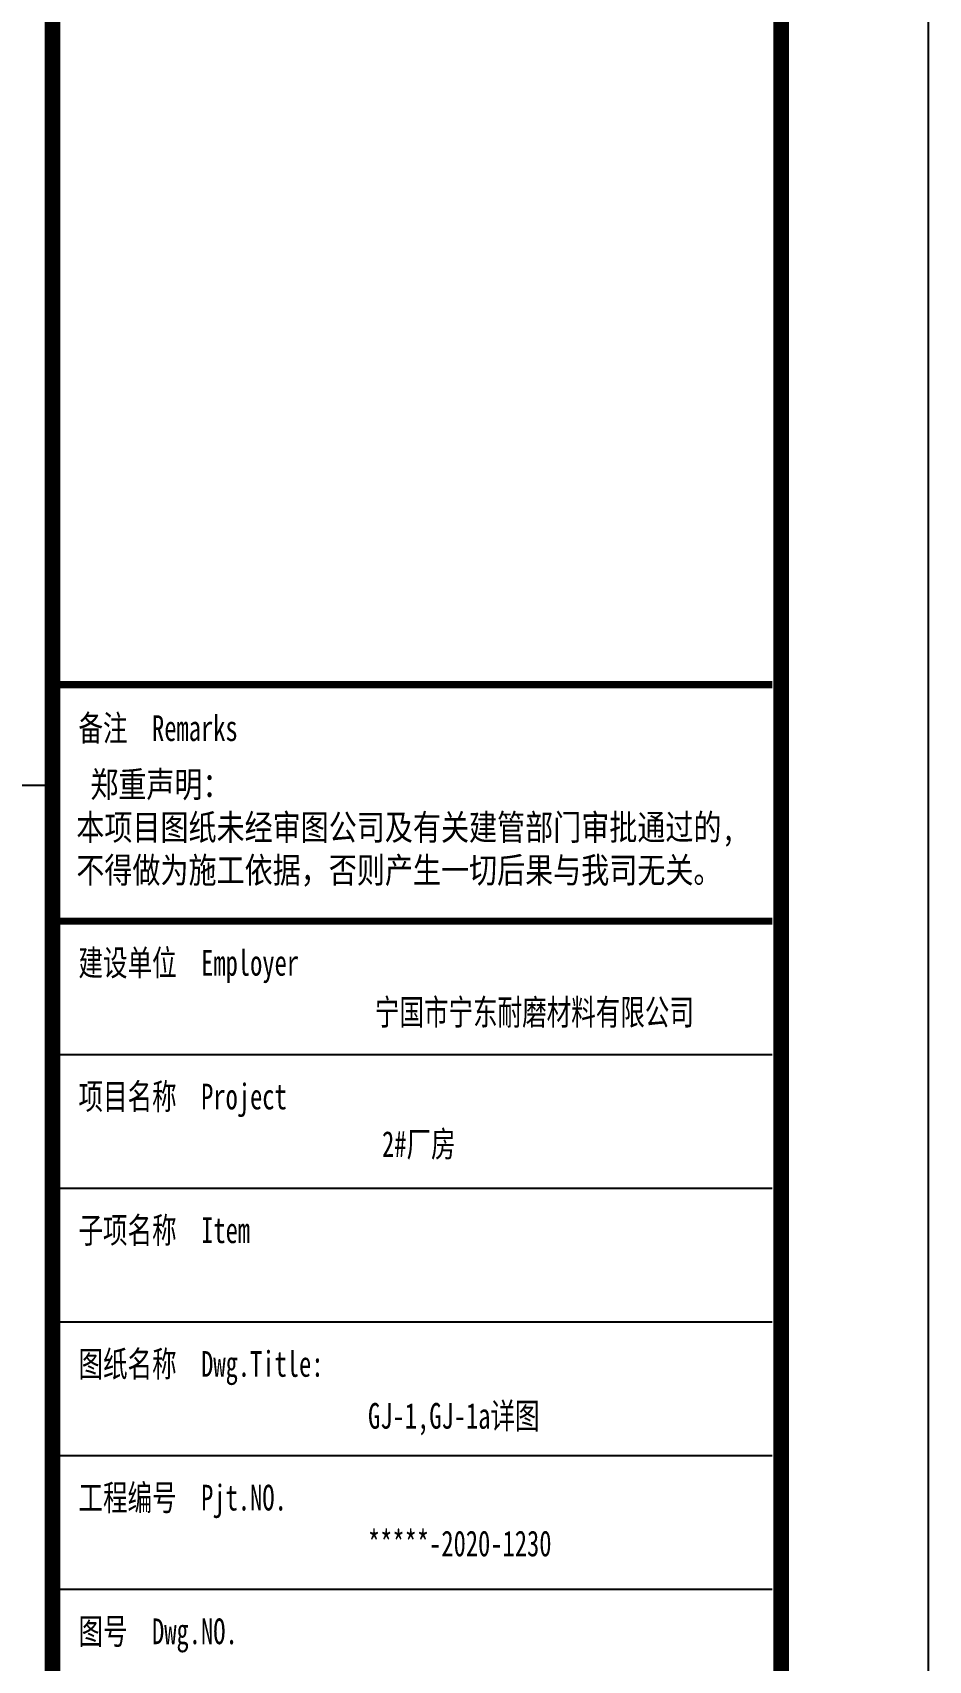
# Model space of a CAD drawing. Extents: x -33967 to 1773478, y -1022458 to -784650.
# Drawn here: x 1761308 to 1773478, y -999937 to -977830 of the extents above; entities that cross this region are included whole.
import ezdxf
from ezdxf.enums import TextEntityAlignment as Align

# ---------------------------------------------------------------- set-up
doc = ezdxf.new("R2010")
doc.units = 0
doc.header["$LTSCALE"] = 1000
doc.header["$MEASUREMENT"] = 0
doc.layers.add('AXIS', color=3, linetype='Continuous')
doc.layers.add('PUB_TITLE', color=4, linetype='Continuous')
doc.styles.add('_gyy_title_ST', font='', dxfattribs={"width": 0.8})
doc.styles.get('_gyy_title_ST').set_extended_font_data('SimSun')

msp = doc.modelspace()

# ---------------------------------------------------------------- linework, layer by layer
at = {"layer": 'AXIS'}
msp.add_line((1735443.2, -988051.7), (1761578.7, -988051.7), dxfattribs=at)
at = {"layer": 'PUB_TITLE'}
for p, q in [((1771355.6, -986685.3), (1761578.7, -986685.3)), ((1771355.6, -991713.4), (1761578.7, -991713.4)), ((1771355.6, -993529.1), (1761578.7, -993529.1)), ((1771355.6, -995344.8), (1761578.7, -995344.8)), ((1771355.6, -997160.6), (1761578.7, -997160.6)), ((1771355.6, -998976.3), (1761578.7, -998976.3))]:
    msp.add_line(p, q, dxfattribs=at)
msp.add_lwpolyline([(1654677.7, -1022458.4), (1773477.7, -1022458.4), (1773477.7, -938458.4), (1654677.7, -938458.4)], close=True, dxfattribs=at)
at = {"layer": 'PUB_TITLE', "const_width": 212.1}
for points in [[(1657498, -1021044.2), (1657498, -939872.6), (1771477.7, -939872.6), (1771477.7, -1021044.2)], [(1761578.7, -939872.6), (1771477.7, -939872.6), (1771477.7, -1021044.2), (1761578.7, -1021044.2)]]:
    msp.add_lwpolyline(points, close=True, dxfattribs=at)
at = {"layer": 'PUB_TITLE', "const_width": 97.8}
for points in [[(1761578.7, -986685.3), (1771355.6, -986685.3)], [(1761578.7, -989897.7), (1771355.6, -989897.7)]]:
    msp.add_lwpolyline(points, dxfattribs=at)

# ---------------------------------------------------------------- texts
at = {"layer": 'PUB_TITLE', "style": '_gyy_title_ST', "width": 0.7}
for s, height, p in [('备注  Remarks', 349.176, (1761932.1, -987451)), ('建设单位  Employer', 349.176, (1761932.1, -990638)), ('项目名称  Project', 349.176, (1761932.1, -992453.7)), ('子项名称  Item', 349.18, (1761932.1, -994269.4)), ('图纸名称  Dwg.Title:', 349.176, (1761932.1, -996085.1)), ('工程编号  Pjt.NO.', 349.176, (1761932.1, -997900.8)), ('图号  Dwg.NO.', 349.176, (1761932.1, -999716.5))]:
    msp.add_text(s, height=height, dxfattribs=at).set_placement(p)
at = {"layer": 'PUB_TITLE', "color": 2, "style": '_gyy_title_ST', "width": 0.7}
for s, height, p in [('宁国市宁东耐磨材料有限公司', 349.176, (1768125.1, -991125.9)), ('2#厂房', 349.18, (1766555.2, -992916.9))]:
    msp.add_text(s, height=height, dxfattribs=at).set_placement(p, align=Align.MIDDLE)
at = {"layer": 'PUB_TITLE', "color": 6, "style": '_gyy_title_ST', "width": 0.7}
msp.add_text('GJ-1,GJ-1a详图', height=349.176, dxfattribs=at).set_placement((1767030.3, -996634.8), align=Align.MIDDLE)
at = {"layer": 'PUB_TITLE', "color": 2, "style": '_gyy_title_ST', "width": 0.7}
msp.add_text('*****-2020-1230', height=349.176, dxfattribs=at).set_placement((1767110.5, -998523.4), align=Align.CENTER)
at = {"layer": 'PUB_TITLE', "insert": (1761902.9, -987866.1), "char_height": 349.176, "width": 11173.63, "attachment_point": 1, "style": '_gyy_title_ST'}
msp.add_mtext(' 郑重声明：\\P本项目图纸未经审图公司及有关建管部门审批通过的,\\P不得做为施工依据，否则产生一切后果与我司无关。', dxfattribs=at)

doc.saveas('drawing.dxf')
